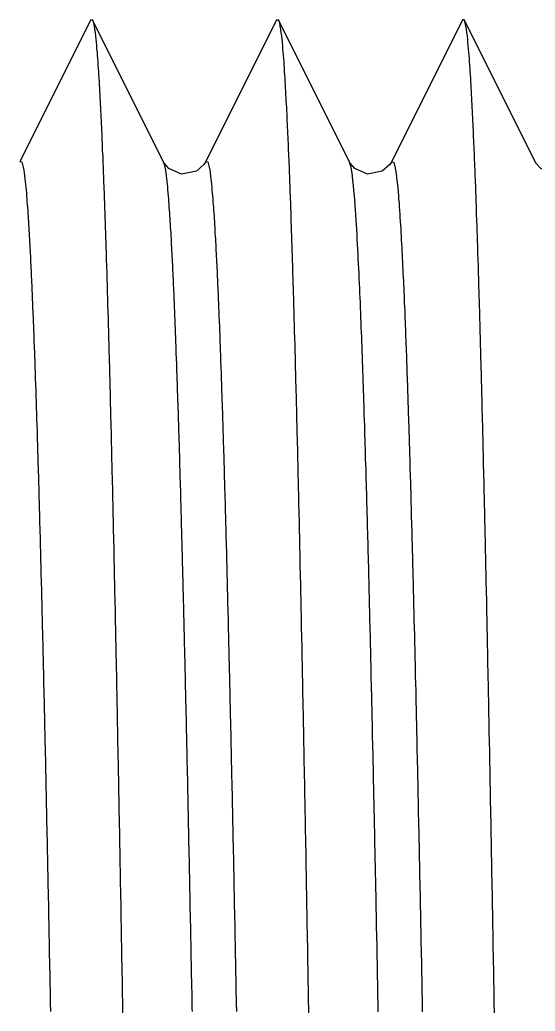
# Model space of a CAD drawing. Header units: millimetres. Extents: x 0 to 5600, y -67 to 2530.
# Drawn here: x 4043.17 to 4047.44, y 938.41 to 946.62 of the extents above; entities that cross this region are included whole.
import ezdxf

# ---------------------------------------------------------------- set-up
doc = ezdxf.new("R2010")
doc.units = ezdxf.units.MM
doc.layers.add('내부선 및 부속', color=4, linetype='Continuous')

msp = doc.modelspace()

# ---------------------------------------------------------------- linework, layer by layer
at = {"layer": '내부선 및 부속', "linetype": 'Continuous'}
for p, q in [((4043.7593, 946.6177), (4043.1724, 945.4446)), ((4043.7593, 946.6177), (4043.7739, 946.6177)), ((4044.3607, 945.4446), (4043.7739, 946.6177)), ((4045.2991, 946.6177), (4044.7123, 945.4446)), ((4045.2991, 946.6177), (4045.3137, 946.6177)), ((4045.9006, 945.4446), (4045.3137, 946.6177)), ((4046.8389, 946.6177), (4046.2521, 945.4446)), ((4046.8535, 946.6177), (4046.8389, 946.6177)), ((4047.4404, 945.4446), (4046.8535, 946.6177))]:
    msp.add_line(p, q, dxfattribs=at)
at = {"layer": '내부선 및 부속', "linetype": 'Continuous', "flags": 128}
for points in [[(4043.7738, 946.6175), (4043.7828, 946.5925), (4043.7878, 946.5655), (4043.7918, 946.5385), (4043.7958, 946.5115), (4043.7988, 946.4845), (4043.8018, 946.4585), (4043.8048, 946.4315), (4043.8068, 946.4045), (4043.8088, 946.3775), (4043.8118, 946.3505), (4043.8138, 946.3235), (4043.8158, 946.2965), (4043.8178, 946.2695), (4043.8198, 946.2425), (4043.8218, 946.2155), (4043.8228, 946.1885), (4043.8248, 946.1615), (4043.8268, 946.1345), (4043.8288, 946.1075), (4043.8298, 946.0805), (4043.8318, 946.0535), (4043.8328, 946.0265), (4043.8348, 945.9995), (4043.8358, 945.9725), (4043.8378, 945.9455), (4043.8388, 945.9185), (4043.8398, 945.8915), (4043.8418, 945.8645), (4043.8428, 945.8375), (4043.8438, 945.8105), (4043.8458, 945.7825), (4043.8468, 945.7555), (4043.8478, 945.7285), (4043.8488, 945.7015), (4043.8508, 945.6745), (4043.8518, 945.6475), (4043.8528, 945.6205), (4043.8538, 945.5935), (4043.8548, 945.5665), (4043.8558, 945.5395), (4043.8578, 945.5125), (4043.8588, 945.4855), (4043.8598, 945.4585), (4043.8608, 945.4315), (4043.8618, 945.4045), (4043.8628, 945.3775), (4043.8638, 945.3505), (4043.8648, 945.3235), (4043.8658, 945.2965), (4043.8668, 945.2695), (4043.8678, 945.2425), (4043.8688, 945.2155), (4043.8698, 945.1885), (4043.8708, 945.1615), (4043.8718, 945.1345), (4043.8728, 945.1075), (4043.8738, 945.0805), (4043.8748, 945.0525), (4043.8758, 945.0255), (4043.8768, 944.9985), (4043.8778, 944.9715), (4043.8788, 944.9445), (4043.8798, 944.9175), (4043.8798, 944.8905), (4043.8808, 944.8635), (4043.8818, 944.8365), (4043.8828, 944.8095), (4043.8838, 944.7825), (4043.8848, 944.7555), (4043.8858, 944.7285), (4043.8868, 944.7015), (4043.8868, 944.6745), (4043.8878, 944.6475), (4043.8888, 944.6205), (4043.8898, 944.5935), (4043.8908, 944.5665), (4043.8918, 944.5395), (4043.8918, 944.5125), (4043.8928, 944.4855), (4043.8938, 944.4575), (4043.8948, 944.4305), (4043.8958, 944.4035), (4043.8968, 944.3765), (4043.8968, 944.3495), (4043.8978, 944.3225), (4043.8988, 944.2955), (4043.8998, 944.2685), (4043.8998, 944.2415), (4043.9008, 944.2145), (4043.9018, 944.1875), (4043.9028, 944.1605), (4043.9038, 944.1335), (4043.9038, 944.1065), (4043.9048, 944.0795), (4043.9058, 944.0525), (4043.9068, 944.0255), (4043.9068, 943.9985), (4043.9078, 943.9715), (4043.9088, 943.9445), (4043.9098, 943.9175), (4043.9098, 943.9175), (4043.9098, 943.8895), (4043.9108, 943.8625), (4043.9118, 943.8355), (4043.9118, 943.8085), (4043.9128, 943.7815), (4043.9138, 943.7545), (4043.9148, 943.7275), (4043.9148, 943.7005), (4043.9158, 943.6735), (4043.9168, 943.6465), (4043.9168, 943.6195), (4043.9178, 943.5925), (4043.9188, 943.5655), (4043.9198, 943.5385), (4043.9198, 943.5115), (4043.9208, 943.4845), (4043.9218, 943.4575), (4043.9218, 943.4305), (4043.9228, 943.4035), (4043.9238, 943.3765), (4043.9238, 943.3485), (4043.9248, 943.3215), (4043.9258, 943.2945), (4043.9258, 943.2675), (4043.9268, 943.2405), (4043.9278, 943.2135), (4043.9278, 943.1865), (4043.9288, 943.1595), (4043.9298, 943.1325), (4043.9298, 943.1055), (4043.9308, 943.0785), (4043.9318, 943.0515), (4043.9318, 943.0245), (4043.9328, 942.9975), (4043.9328, 942.9705), (4043.9338, 942.9435), (4043.9348, 942.9165), (4043.9348, 942.8895), (4043.9358, 942.8625), (4043.9368, 942.8345), (4043.9368, 942.8075), (4043.9378, 942.7805), (4043.9388, 942.7535), (4043.9388, 942.7265), (4043.9398, 942.6995), (4043.9398, 942.6725), (4043.9408, 942.6455), (4043.9418, 942.6185), (4043.9418, 942.5915), (4043.9428, 942.5645), (4043.9438, 942.5375), (4043.9438, 942.5105), (4043.9448, 942.4835), (4043.9448, 942.4565), (4043.9458, 942.4295), (4043.9468, 942.4025), (4043.9468, 942.3755), (4043.9478, 942.3485), (4043.9478, 942.3215), (4043.9488, 942.2935), (4043.9498, 942.2665), (4043.9498, 942.2395), (4043.9508, 942.2125), (4043.9508, 942.1855), (4043.9518, 942.1585), (4043.9518, 942.1315), (4043.9528, 942.1045), (4043.9538, 942.0775), (4043.9538, 942.0505), (4043.9548, 942.0235), (4043.9548, 941.9965), (4043.9558, 941.9695), (4043.9568, 941.9425), (4043.9568, 941.9155), (4043.9578, 941.8885), (4043.9578, 941.8615), (4043.9588, 941.8345), (4043.9588, 941.8075), (4043.9598, 941.7795), (4043.9608, 941.7525), (4043.9608, 941.7255), (4043.9618, 941.6985), (4043.9618, 941.6715), (4043.9628, 941.6445), (4043.9628, 941.6175), (4043.9638, 941.5905), (4043.9648, 941.5635), (4043.9648, 941.5365), (4043.9658, 941.5095), (4043.9658, 941.4825), (4043.9668, 941.4555), (4043.9668, 941.4285), (4043.9678, 941.4015), (4043.9678, 941.3745), (4043.9688, 941.3475), (4043.9698, 941.3205), (4043.9698, 941.2925), (4043.9708, 941.2655), (4043.9708, 941.2385), (4043.9718, 941.2115), (4043.9718, 941.2115), (4043.9718, 941.1845), (4043.9728, 941.1575), (4043.9728, 941.1305), (4043.9738, 941.1035), (4043.9738, 941.0765), (4043.9748, 941.0495), (4043.9748, 941.0225), (4043.9758, 940.9955), (4043.9768, 940.9685), (4043.9768, 940.9415), (4043.9778, 940.9145), (4043.9778, 940.8875), (4043.9788, 940.8605), (4043.9788, 940.8335), (4043.9798, 940.8065), (4043.9798, 940.7785), (4043.9808, 940.7515), (4043.9808, 940.7245), (4043.9818, 940.6975), (4043.9818, 940.6705), (4043.9828, 940.6435), (4043.9828, 940.6165), (4043.9838, 940.5895), (4043.9838, 940.5625), (4043.9848, 940.5355), (4043.9848, 940.5085), (4043.9858, 940.4815), (4043.9868, 940.4545), (4043.9868, 940.4275), (4043.9878, 940.4005), (4043.9878, 940.3735), (4043.9888, 940.3465), (4043.9888, 940.3195), (4043.9898, 940.2915), (4043.9898, 940.2645), (4043.9908, 940.2375), (4043.9908, 940.2105), (4043.9918, 940.1835), (4043.9918, 940.1565), (4043.9928, 940.1295), (4043.9928, 940.1025), (4043.9938, 940.0755), (4043.9938, 940.0485), (4043.9948, 940.0215), (4043.9948, 939.9945), (4043.9958, 939.9675), (4043.9958, 939.9405), (4043.9968, 939.9135), (4043.9968, 939.8865), (4043.9978, 939.8595), (4043.9978, 939.8325), (4043.9988, 939.8055), (4043.9988, 939.7775), (4043.9998, 939.7505), (4043.9998, 939.7235), (4044.0008, 939.6965), (4044.0008, 939.6695), (4044.0018, 939.6425), (4044.0018, 939.6155), (4044.0028, 939.5885), (4044.0028, 939.5615), (4044.0038, 939.5345), (4044.0038, 939.5075), (4044.0048, 939.4805), (4044.0048, 939.4535), (4044.0058, 939.4265), (4044.0058, 939.3995), (4044.0068, 939.3725), (4044.0068, 939.3455), (4044.0078, 939.3185), (4044.0078, 939.2905), (4044.0088, 939.2635), (4044.0088, 939.2365), (4044.0088, 939.2095), (4044.0098, 939.1825), (4044.0098, 939.1555), (4044.0108, 939.1285), (4044.0108, 939.1015), (4044.0118, 939.0745), (4044.0118, 939.0475), (4044.0128, 939.0205), (4044.0128, 938.9935), (4044.0138, 938.9665), (4044.0138, 938.9395), (4044.0148, 938.9125), (4044.0148, 938.8855), (4044.0158, 938.8585), (4044.0158, 938.8315), (4044.0168, 938.8035), (4044.0168, 938.7765), (4044.0178, 938.7495), (4044.0178, 938.7225), (4044.0188, 938.6955), (4044.0188, 938.6685), (4044.0188, 938.6415), (4044.0198, 938.6145), (4044.0198, 938.5875), (4044.0208, 938.5605), (4044.0208, 938.5335), (4044.0218, 938.5065), (4044.0218, 938.5065), (4044.0218, 938.4795), (4044.0228, 938.4525), (4044.0228, 938.4255), (4044.0238, 938.3985)], [(4045.3138, 946.6175), (4045.3228, 946.5925), (4045.3268, 946.5655), (4045.3318, 946.5385), (4045.3348, 946.5115), (4045.3388, 946.4845), (4045.3418, 946.4585), (4045.3438, 946.4315), (4045.3468, 946.4045), (4045.3488, 946.3775), (4045.3508, 946.3505), (4045.3538, 946.3235), (4045.3558, 946.2965), (4045.3578, 946.2695), (4045.3598, 946.2425), (4045.3608, 946.2155), (4045.3628, 946.1885), (4045.3648, 946.1615), (4045.3668, 946.1345), (4045.3678, 946.1075), (4045.3698, 946.0805), (4045.3708, 946.0535), (4045.3728, 946.0265), (4045.3738, 945.9995), (4045.3758, 945.9725), (4045.3768, 945.9455), (4045.3788, 945.9185), (4045.3798, 945.8915), (4045.3818, 945.8645), (4045.3828, 945.8375), (4045.3838, 945.8105), (4045.3848, 945.7825), (4045.3868, 945.7555), (4045.3878, 945.7285), (4045.3888, 945.7015), (4045.3898, 945.6745), (4045.3918, 945.6475), (4045.3928, 945.6205), (4045.3938, 945.5935), (4045.3948, 945.5665), (4045.3958, 945.5395), (4045.3968, 945.5125), (4045.3978, 945.4855), (4045.3998, 945.4585), (4045.4008, 945.4315), (4045.4018, 945.4045), (4045.4028, 945.3775), (4045.4038, 945.3505), (4045.4048, 945.3235), (4045.4058, 945.2965), (4045.4068, 945.2695), (4045.4078, 945.2425), (4045.4088, 945.2155), (4045.4098, 945.1885), (4045.4108, 945.1615), (4045.4118, 945.1345), (4045.4128, 945.1075), (4045.4138, 945.0805), (4045.4148, 945.0525), (4045.4158, 945.0255), (4045.4168, 944.9985), (4045.4178, 944.9715), (4045.4178, 944.9445), (4045.4188, 944.9175), (4045.4198, 944.8905), (4045.4208, 944.8635), (4045.4218, 944.8365), (4045.4228, 944.8095), (4045.4238, 944.7825), (4045.4248, 944.7555), (4045.4258, 944.7285), (4045.4258, 944.7015), (4045.4268, 944.6745), (4045.4278, 944.6475), (4045.4288, 944.6205), (4045.4298, 944.5935), (4045.4308, 944.5665), (4045.4308, 944.5395), (4045.4318, 944.5125), (4045.4328, 944.4855), (4045.4338, 944.4575), (4045.4348, 944.4305), (4045.4358, 944.4035), (4045.4358, 944.3765), (4045.4368, 944.3495), (4045.4378, 944.3225), (4045.4388, 944.2955), (4045.4398, 944.2685), (4045.4398, 944.2415), (4045.4408, 944.2145), (4045.4418, 944.1875), (4045.4428, 944.1605), (4045.4428, 944.1335), (4045.4438, 944.1065), (4045.4448, 944.0795), (4045.4458, 944.0525), (4045.4458, 944.0255), (4045.4468, 943.9985), (4045.4478, 943.9715), (4045.4488, 943.9445), (4045.4488, 943.9175), (4045.4488, 943.9175), (4045.4498, 943.8895), (4045.4508, 943.8625), (4045.4518, 943.8355), (4045.4518, 943.8085), (4045.4528, 943.7815), (4045.4538, 943.7545), (4045.4538, 943.7275), (4045.4548, 943.7005), (4045.4558, 943.6735), (4045.4568, 943.6465), (4045.4568, 943.6195), (4045.4578, 943.5925), (4045.4588, 943.5655), (4045.4588, 943.5385), (4045.4598, 943.5115), (4045.4608, 943.4845), (4045.4608, 943.4575), (4045.4618, 943.4305), (4045.4628, 943.4035), (4045.4628, 943.3765), (4045.4638, 943.3485), (4045.4648, 943.3215), (4045.4648, 943.2945), (4045.4658, 943.2675), (4045.4668, 943.2405), (4045.4668, 943.2135), (4045.4678, 943.1865), (4045.4688, 943.1595), (4045.4688, 943.1325), (4045.4698, 943.1055), (4045.4708, 943.0785), (4045.4708, 943.0515), (4045.4718, 943.0245), (4045.4728, 942.9975), (4045.4728, 942.9705), (4045.4738, 942.9435), (4045.4748, 942.9165), (4045.4748, 942.8895), (4045.4758, 942.8625), (4045.4758, 942.8355), (4045.4768, 942.8075), (4045.4778, 942.7805), (4045.4778, 942.7535), (4045.4788, 942.7265), (4045.4798, 942.6995), (4045.4798, 942.6725), (4045.4808, 942.6455), (4045.4808, 942.6185), (4045.4818, 942.5915), (4045.4828, 942.5645), (4045.4828, 942.5375), (4045.4838, 942.5105), (4045.4848, 942.4835), (4045.4848, 942.4565), (4045.4858, 942.4295), (4045.4858, 942.4025), (4045.4868, 942.3755), (4045.4878, 942.3485), (4045.4878, 942.3215), (4045.4888, 942.2935), (4045.4888, 942.2665), (4045.4898, 942.2395), (4045.4908, 942.2125), (4045.4908, 942.1855), (4045.4918, 942.1585), (4045.4918, 942.1315), (4045.4928, 942.1045), (4045.4928, 942.0775), (4045.4938, 942.0505), (4045.4948, 942.0235), (4045.4948, 941.9965), (4045.4958, 941.9695), (4045.4958, 941.9425), (4045.4968, 941.9155), (4045.4978, 941.8885), (4045.4978, 941.8615), (4045.4988, 941.8345), (4045.4988, 941.8075), (4045.4998, 941.7795), (4045.4998, 941.7525), (4045.5008, 941.7255), (4045.5018, 941.6985), (4045.5018, 941.6715), (4045.5028, 941.6445), (4045.5028, 941.6175), (4045.5038, 941.5905), (4045.5038, 941.5635), (4045.5048, 941.5365), (4045.5048, 941.5095), (4045.5058, 941.4825), (4045.5068, 941.4555), (4045.5068, 941.4285), (4045.5078, 941.4015), (4045.5078, 941.3745), (4045.5088, 941.3475), (4045.5088, 941.3205), (4045.5098, 941.2925), (4045.5098, 941.2655), (4045.5108, 941.2385), (4045.5118, 941.2115), (4045.5118, 941.2115), (4045.5118, 941.1845), (4045.5128, 941.1575), (4045.5128, 941.1305), (4045.5138, 941.1035), (4045.5138, 941.0765), (4045.5148, 941.0495), (4045.5148, 941.0225), (4045.5158, 940.9955), (4045.5158, 940.9685), (4045.5168, 940.9415), (4045.5168, 940.9145), (4045.5178, 940.8875), (4045.5178, 940.8605), (4045.5188, 940.8335), (4045.5198, 940.8065), (4045.5198, 940.7785), (4045.5208, 940.7515), (4045.5208, 940.7245), (4045.5218, 940.6975), (4045.5218, 940.6705), (4045.5228, 940.6435), (4045.5228, 940.6165), (4045.5238, 940.5895), (4045.5238, 940.5625), (4045.5248, 940.5355), (4045.5248, 940.5085), (4045.5258, 940.4815), (4045.5258, 940.4545), (4045.5268, 940.4275), (4045.5268, 940.4005), (4045.5278, 940.3735), (4045.5278, 940.3465), (4045.5288, 940.3195), (4045.5288, 940.2915), (4045.5298, 940.2645), (4045.5298, 940.2375), (4045.5308, 940.2105), (4045.5308, 940.1835), (4045.5318, 940.1565), (4045.5318, 940.1295), (4045.5328, 940.1025), (4045.5338, 940.0755), (4045.5338, 940.0485), (4045.5348, 940.0215), (4045.5348, 939.9945), (4045.5358, 939.9675), (4045.5358, 939.9405), (4045.5368, 939.9135), (4045.5368, 939.8865), (4045.5378, 939.8595), (4045.5378, 939.8325), (4045.5388, 939.8055), (4045.5388, 939.7775), (4045.5398, 939.7505), (4045.5398, 939.7235), (4045.5408, 939.6965), (4045.5408, 939.6695), (4045.5408, 939.6425), (4045.5418, 939.6155), (4045.5418, 939.5885), (4045.5428, 939.5615), (4045.5428, 939.5345), (4045.5438, 939.5075), (4045.5438, 939.4805), (4045.5448, 939.4535), (4045.5448, 939.4265), (4045.5458, 939.3995), (4045.5458, 939.3725), (4045.5468, 939.3455), (4045.5468, 939.3185), (4045.5478, 939.2905), (4045.5478, 939.2635), (4045.5488, 939.2365), (4045.5488, 939.2095), (4045.5498, 939.1825), (4045.5498, 939.1555), (4045.5508, 939.1285), (4045.5508, 939.1015), (4045.5518, 939.0745), (4045.5518, 939.0475), (4045.5528, 939.0205), (4045.5528, 938.9935), (4045.5538, 938.9665), (4045.5538, 938.9395), (4045.5548, 938.9125), (4045.5548, 938.8855), (4045.5558, 938.8585), (4045.5558, 938.8315), (4045.5558, 938.8035), (4045.5568, 938.7765), (4045.5568, 938.7495), (4045.5578, 938.7225), (4045.5578, 938.6955), (4045.5588, 938.6685), (4045.5588, 938.6415), (4045.5598, 938.6145), (4045.5598, 938.5875), (4045.5608, 938.5605), (4045.5608, 938.5335), (4045.5618, 938.5065), (4045.5618, 938.5065), (4045.5618, 938.4795), (4045.5628, 938.4525), (4045.5628, 938.4255), (4045.5638, 938.3985)], [(4047.1028, 938.3985), (4047.1028, 938.4255), (4047.1018, 938.4525), (4047.1018, 938.4795), (4047.1008, 938.5065), (4047.1008, 938.5335), (4047.1008, 938.5605), (4047.0998, 938.5875), (4047.0998, 938.6145), (4047.0988, 938.6415), (4047.0988, 938.6685), (4047.0978, 938.6955), (4047.0978, 938.7225), (4047.0968, 938.7495), (4047.0968, 938.7765), (4047.0958, 938.8035), (4047.0958, 938.8315), (4047.0948, 938.8585), (4047.0948, 938.8855), (4047.0938, 938.9125), (4047.0938, 938.9395), (4047.0928, 938.9665), (4047.0928, 938.9935), (4047.0918, 939.0205), (4047.0918, 939.0475), (4047.0918, 939.0745), (4047.0908, 939.1015), (4047.0908, 939.1285), (4047.0898, 939.1555), (4047.0898, 939.1825), (4047.0888, 939.2095), (4047.0888, 939.2365), (4047.0878, 939.2635), (4047.0878, 939.2905), (4047.0868, 939.3185), (4047.0868, 939.3455), (4047.0858, 939.3725), (4047.0858, 939.3995), (4047.0848, 939.4265), (4047.0848, 939.4535), (4047.0838, 939.4805), (4047.0838, 939.5075), (4047.0828, 939.5345), (4047.0828, 939.5615), (4047.0818, 939.5885), (4047.0818, 939.6155), (4047.0808, 939.6425), (4047.0808, 939.6695), (4047.0798, 939.6965), (4047.0798, 939.7235), (4047.0788, 939.7505), (4047.0788, 939.7775), (4047.0778, 939.8055), (4047.0778, 939.8325), (4047.0768, 939.8595), (4047.0768, 939.8865), (4047.0758, 939.9135), (4047.0758, 939.9405), (4047.0748, 939.9675), (4047.0748, 939.9945), (4047.0738, 940.0215), (4047.0738, 940.0485), (4047.0728, 940.0755), (4047.0728, 940.1025), (4047.0718, 940.1295), (4047.0718, 940.1565), (4047.0708, 940.1835), (4047.0708, 940.2105), (4047.0698, 940.2375), (4047.0698, 940.2645), (4047.0688, 940.2915), (4047.0688, 940.3195), (4047.0678, 940.3465), (4047.0678, 940.3735), (4047.0668, 940.4005), (4047.0668, 940.4275), (4047.0658, 940.4545), (4047.0658, 940.4815), (4047.0648, 940.5085), (4047.0648, 940.5355), (4047.0638, 940.5625), (4047.0638, 940.5895), (4047.0628, 940.6165), (4047.0628, 940.6435), (4047.0618, 940.6705), (4047.0608, 940.6975), (4047.0608, 940.7245), (4047.0598, 940.7515), (4047.0598, 940.7785), (4047.0588, 940.8065), (4047.0588, 940.8335), (4047.0578, 940.8605), (4047.0578, 940.8875), (4047.0568, 940.9145), (4047.0568, 940.9415), (4047.0558, 940.9685), (4047.0558, 940.9955), (4047.0548, 941.0225), (4047.0548, 941.0225), (4047.0548, 941.0495), (4047.0538, 941.0765), (4047.0538, 941.1035), (4047.0528, 941.1305), (4047.0518, 941.1575), (4047.0518, 941.1845), (4047.0508, 941.2115), (4047.0508, 941.2385), (4047.0498, 941.2655), (4047.0498, 941.2925), (4047.0488, 941.3205), (4047.0488, 941.3475), (4047.0478, 941.3745), (4047.0478, 941.4015), (4047.0468, 941.4285), (4047.0458, 941.4555), (4047.0458, 941.4825), (4047.0448, 941.5095), (4047.0448, 941.5365), (4047.0438, 941.5635), (4047.0438, 941.5905), (4047.0428, 941.6175), (4047.0418, 941.6445), (4047.0418, 941.6715), (4047.0408, 941.6985), (4047.0408, 941.7255), (4047.0398, 941.7525), (4047.0398, 941.7795), (4047.0388, 941.8075), (4047.0388, 941.8345), (4047.0378, 941.8615), (4047.0368, 941.8885), (4047.0368, 941.9155), (4047.0358, 941.9425), (4047.0358, 941.9695), (4047.0348, 941.9965), (4047.0338, 942.0235), (4047.0338, 942.0505), (4047.0328, 942.0775), (4047.0328, 942.1045), (4047.0318, 942.1315), (4047.0318, 942.1585), (4047.0308, 942.1855), (4047.0298, 942.2125), (4047.0298, 942.2395), (4047.0288, 942.2665), (4047.0288, 942.2935), (4047.0278, 942.3215), (4047.0268, 942.3485), (4047.0268, 942.3755), (4047.0258, 942.4025), (4047.0258, 942.4295), (4047.0248, 942.4565), (4047.0238, 942.4835), (4047.0238, 942.5105), (4047.0228, 942.5375), (4047.0228, 942.5645), (4047.0218, 942.5915), (4047.0208, 942.6185), (4047.0208, 942.6455), (4047.0198, 942.6725), (4047.0188, 942.6995), (4047.0188, 942.7265), (4047.0178, 942.7535), (4047.0178, 942.7805), (4047.0168, 942.8075), (4047.0158, 942.8355), (4047.0158, 942.8625), (4047.0148, 942.8895), (4047.0138, 942.9165), (4047.0138, 942.9435), (4047.0128, 942.9705), (4047.0118, 942.9975), (4047.0118, 943.0245), (4047.0108, 943.0515), (4047.0108, 943.0785), (4047.0098, 943.1055), (4047.0088, 943.1325), (4047.0088, 943.1595), (4047.0078, 943.1865), (4047.0068, 943.2135), (4047.0068, 943.2405), (4047.0058, 943.2675), (4047.0048, 943.2945), (4047.0048, 943.3215), (4047.0038, 943.3485), (4047.0028, 943.3765), (4047.0028, 943.4035), (4047.0018, 943.4305), (4047.0008, 943.4575), (4047.0008, 943.4845), (4046.9998, 943.5115), (4046.9988, 943.5385), (4046.9978, 943.5655), (4046.9978, 943.5925), (4046.9968, 943.6195), (4046.9958, 943.6465), (4046.9958, 943.6735), (4046.9948, 943.7005), (4046.9938, 943.7275), (4046.9938, 943.7275), (4046.9938, 943.7545), (4046.9928, 943.7815), (4046.9918, 943.8085), (4046.9908, 943.8355), (4046.9908, 943.8625), (4046.9898, 943.8895), (4046.9888, 943.9175), (4046.9878, 943.9445), (4046.9878, 943.9715), (4046.9868, 943.9985), (4046.9858, 944.0255), (4046.9848, 944.0525), (4046.9848, 944.0795), (4046.9838, 944.1065), (4046.9828, 944.1335), (4046.9818, 944.1605), (4046.9818, 944.1875), (4046.9808, 944.2145), (4046.9798, 944.2415), (4046.9788, 944.2685), (4046.9788, 944.2955), (4046.9778, 944.3225), (4046.9768, 944.3495), (4046.9758, 944.3765), (4046.9748, 944.4035), (4046.9748, 944.4305), (4046.9738, 944.4575), (4046.9728, 944.4855), (4046.9718, 944.5125), (4046.9708, 944.5395), (4046.9698, 944.5665), (4046.9698, 944.5935), (4046.9688, 944.6205), (4046.9678, 944.6475), (4046.9668, 944.6745), (4046.9658, 944.7015), (4046.9648, 944.7285), (4046.9648, 944.7555), (4046.9638, 944.7825), (4046.9628, 944.8095), (4046.9618, 944.8365), (4046.9608, 944.8635), (4046.9598, 944.8905), (4046.9588, 944.9175), (4046.9578, 944.9445), (4046.9568, 944.9715), (4046.9558, 944.9985), (4046.9548, 945.0255), (4046.9548, 945.0525), (4046.9538, 945.0805), (4046.9528, 945.1075), (4046.9518, 945.1345), (4046.9508, 945.1615), (4046.9498, 945.1885), (4046.9488, 945.2155), (4046.9478, 945.2425), (4046.9468, 945.2695), (4046.9458, 945.2965), (4046.9448, 945.3235), (4046.9438, 945.3505), (4046.9428, 945.3775), (4046.9418, 945.4045), (4046.9398, 945.4315), (4046.9388, 945.4585), (4046.9378, 945.4855), (4046.9368, 945.5125), (4046.9358, 945.5395), (4046.9348, 945.5665), (4046.9338, 945.5935), (4046.9328, 945.6205), (4046.9308, 945.6475), (4046.9298, 945.6745), (4046.9288, 945.7015), (4046.9278, 945.7285), (4046.9268, 945.7555), (4046.9248, 945.7825), (4046.9238, 945.8105), (4046.9228, 945.8375), (4046.9208, 945.8645), (4046.9198, 945.8915), (4046.9188, 945.9185), (4046.9168, 945.9455), (4046.9158, 945.9725), (4046.9138, 945.9995), (4046.9128, 946.0265), (4046.9108, 946.0535), (4046.9098, 946.0805), (4046.9078, 946.1075), (4046.9068, 946.1345), (4046.9048, 946.1615), (4046.9028, 946.1885), (4046.9008, 946.2155), (4046.8988, 946.2425), (4046.8978, 946.2695), (4046.8958, 946.2965), (4046.8928, 946.3235), (4046.8908, 946.3505), (4046.8888, 946.3775), (4046.8868, 946.4045), (4046.8838, 946.4315), (4046.8838, 946.4315), (4046.8818, 946.4585), (4046.8788, 946.4845), (4046.8748, 946.5115), (4046.8708, 946.5385), (4046.8668, 946.5655), (4046.8618, 946.5925), (4046.8538, 946.6175), (4046.8538, 946.6175)], [(4043.1728, 945.4445), (4043.1888, 945.4435), (4043.1958, 945.4205), (4043.2008, 945.3975), (4043.2048, 945.3735), (4043.2088, 945.3505), (4043.2118, 945.3265), (4043.2148, 945.3025), (4043.2178, 945.2795), (4043.2198, 945.2555), (4043.2218, 945.2315), (4043.2238, 945.2075), (4043.2268, 945.1845), (4043.2288, 945.1605), (4043.2308, 945.1365), (4043.2318, 945.1125), (4043.2338, 945.0885), (4043.2358, 945.0655), (4043.2378, 945.0415), (4043.2388, 945.0175), (4043.2408, 944.9935), (4043.2418, 944.9695), (4043.2438, 944.9465), (4043.2448, 944.9225), (4043.2468, 944.8985), (4043.2478, 944.8745), (4043.2498, 944.8505), (4043.2508, 944.8265), (4043.2518, 944.8035), (4043.2538, 944.7795), (4043.2548, 944.7555), (4043.2558, 944.7315), (4043.2568, 944.7075), (4043.2588, 944.6835), (4043.2598, 944.6605), (4043.2608, 944.6365), (4043.2618, 944.6125), (4043.2628, 944.5885), (4043.2648, 944.5645), (4043.2658, 944.5405), (4043.2668, 944.5175), (4043.2678, 944.4935), (4043.2688, 944.4695), (4043.2698, 944.4455), (4043.2708, 944.4215), (4043.2718, 944.3975), (4043.2728, 944.3735), (4043.2738, 944.3505), (4043.2748, 944.3265), (4043.2758, 944.3025), (4043.2768, 944.2785), (4043.2778, 944.2545), (4043.2788, 944.2305), (4043.2798, 944.2075), (4043.2808, 944.1835), (4043.2818, 944.1595), (4043.2828, 944.1355), (4043.2838, 944.1115), (4043.2848, 944.0875), (4043.2858, 944.0635), (4043.2868, 944.0405), (4043.2878, 944.0165), (4043.2888, 943.9925), (4043.2898, 943.9685), (4043.2898, 943.9445), (4043.2908, 943.9205), (4043.2918, 943.8975), (4043.2928, 943.8735), (4043.2938, 943.8495), (4043.2948, 943.8255), (4043.2958, 943.8015), (4043.2958, 943.7775), (4043.2968, 943.7535), (4043.2978, 943.7305), (4043.2988, 943.7065), (4043.2998, 943.6825), (4043.3008, 943.6585), (4043.3008, 943.6345), (4043.3018, 943.6105), (4043.3028, 943.5865), (4043.3038, 943.5635), (4043.3048, 943.5395), (4043.3048, 943.5155), (4043.3058, 943.4915), (4043.3068, 943.4675), (4043.3078, 943.4435), (4043.3088, 943.4195), (4043.3088, 943.3965), (4043.3098, 943.3725), (4043.3108, 943.3485), (4043.3118, 943.3245), (4043.3118, 943.3005), (4043.3128, 943.2765), (4043.3138, 943.2525), (4043.3148, 943.2295), (4043.3148, 943.2055), (4043.3158, 943.1815), (4043.3168, 943.1575), (4043.3168, 943.1335), (4043.3178, 943.1095), (4043.3188, 943.0855), (4043.3188, 943.0855), (4043.3198, 943.0625), (4043.3198, 943.0385), (4043.3208, 943.0145), (4043.3218, 942.9905), (4043.3218, 942.9665), (4043.3228, 942.9425), (4043.3238, 942.9185), (4043.3248, 942.8955), (4043.3248, 942.8715), (4043.3258, 942.8475), (4043.3268, 942.8235), (4043.3268, 942.7995), (4043.3278, 942.7755), (4043.3288, 942.7515), (4043.3288, 942.7285), (4043.3298, 942.7045), (4043.3308, 942.6805), (4043.3308, 942.6565), (4043.3318, 942.6325), (4043.3328, 942.6085), (4043.3328, 942.5845), (4043.3338, 942.5615), (4043.3348, 942.5375), (4043.3348, 942.5135), (4043.3358, 942.4895), (4043.3368, 942.4655), (4043.3368, 942.4415), (4043.3378, 942.4175), (4043.3378, 942.3945), (4043.3388, 942.3705), (4043.3398, 942.3465), (4043.3398, 942.3225), (4043.3408, 942.2985), (4043.3418, 942.2745), (4043.3418, 942.2505), (4043.3428, 942.2275), (4043.3428, 942.2035), (4043.3438, 942.1795), (4043.3448, 942.1555), (4043.3448, 942.1315), (4043.3458, 942.1075), (4043.3468, 942.0835), (4043.3468, 942.0595), (4043.3478, 942.0365), (4043.3478, 942.0125), (4043.3488, 941.9885), (4043.3498, 941.9645), (4043.3498, 941.9405), (4043.3508, 941.9165), (4043.3508, 941.8925), (4043.3518, 941.8695), (4043.3528, 941.8455), (4043.3528, 941.8215), (4043.3538, 941.7975), (4043.3538, 941.7735), (4043.3548, 941.7495), (4043.3558, 941.7255), (4043.3558, 941.7025), (4043.3568, 941.6785), (4043.3568, 941.6545), (4043.3578, 941.6305), (4043.3578, 941.6065), (4043.3588, 941.5825), (4043.3598, 941.5585), (4043.3598, 941.5355), (4043.3608, 941.5115), (4043.3608, 941.4875), (4043.3618, 941.4635), (4043.3618, 941.4395), (4043.3628, 941.4155), (4043.3638, 941.3915), (4043.3638, 941.3685), (4043.3648, 941.3445), (4043.3648, 941.3205), (4043.3658, 941.2965), (4043.3658, 941.2725), (4043.3668, 941.2485), (4043.3678, 941.2245), (4043.3678, 941.2015), (4043.3688, 941.1775), (4043.3688, 941.1535), (4043.3698, 941.1295), (4043.3698, 941.1055), (4043.3708, 941.0815), (4043.3708, 941.0575), (4043.3718, 941.0335), (4043.3718, 941.0105), (4043.3728, 940.9865), (4043.3738, 940.9625), (4043.3738, 940.9385), (4043.3748, 940.9145), (4043.3748, 940.8905), (4043.3758, 940.8665), (4043.3758, 940.8435), (4043.3768, 940.8195), (4043.3768, 940.7955), (4043.3778, 940.7715), (4043.3778, 940.7475), (4043.3788, 940.7235), (4043.3788, 940.6995), (4043.3788, 940.6995), (4043.3798, 940.6765), (4043.3798, 940.6525), (4043.3808, 940.6285), (4043.3818, 940.6045), (4043.3818, 940.5805), (4043.3828, 940.5565), (4043.3828, 940.5325), (4043.3838, 940.5095), (4043.3838, 940.4855), (4043.3848, 940.4615), (4043.3848, 940.4375), (4043.3858, 940.4135), (4043.3858, 940.3895), (4043.3868, 940.3655), (4043.3868, 940.3415), (4043.3878, 940.3185), (4043.3878, 940.2945), (4043.3888, 940.2705), (4043.3888, 940.2465), (4043.3898, 940.2225), (4043.3898, 940.1985), (4043.3908, 940.1745), (4043.3908, 940.1515), (4043.3918, 940.1275), (4043.3918, 940.1035), (4043.3928, 940.0795), (4043.3928, 940.0555), (4043.3938, 940.0315), (4043.3938, 940.0075), (4043.3948, 939.9845), (4043.3948, 939.9605), (4043.3958, 939.9365), (4043.3958, 939.9125), (4043.3968, 939.8885), (4043.3968, 939.8645), (4043.3978, 939.8405), (4043.3978, 939.8165), (4043.3988, 939.7935), (4043.3988, 939.7695), (4043.3998, 939.7455), (4043.3998, 939.7215), (4043.4008, 939.6975), (4043.4008, 939.6735), (4043.4018, 939.6495), (4043.4018, 939.6265), (4043.4028, 939.6025), (4043.4028, 939.5785), (4043.4038, 939.5545), (4043.4038, 939.5305), (4043.4048, 939.5065), (4043.4048, 939.4825), (4043.4058, 939.4595), (4043.4058, 939.4355), (4043.4068, 939.4115), (4043.4068, 939.3875), (4043.4078, 939.3635), (4043.4078, 939.3395), (4043.4088, 939.3155), (4043.4088, 939.2915), (4043.4088, 939.2685), (4043.4098, 939.2445), (4043.4098, 939.2205), (4043.4108, 939.1965), (4043.4108, 939.1725), (4043.4118, 939.1485), (4043.4118, 939.1245), (4043.4128, 939.1015), (4043.4128, 939.0775), (4043.4138, 939.0535), (4043.4138, 939.0295), (4043.4148, 939.0055), (4043.4148, 938.9815), (4043.4158, 938.9575), (4043.4158, 938.9345), (4043.4168, 938.9105), (4043.4168, 938.8865), (4043.4168, 938.8625), (4043.4178, 938.8385), (4043.4178, 938.8145), (4043.4188, 938.7905), (4043.4188, 938.7675), (4043.4198, 938.7435), (4043.4198, 938.7195), (4043.4208, 938.6955), (4043.4208, 938.6715), (4043.4218, 938.6475), (4043.4218, 938.6235), (4043.4228, 938.5995), (4043.4228, 938.5765), (4043.4228, 938.5525), (4043.4238, 938.5285), (4043.4238, 938.5045), (4043.4248, 938.4805), (4043.4248, 938.4565), (4043.4258, 938.4325), (4043.4258, 938.4095)], [(4044.7122, 945.4446), (4044.6977, 945.4211), (4044.6346, 945.3656), (4044.5122, 945.3406), (4044.4079, 945.3866), (4044.3675, 945.4325), (4044.3607, 945.4447)], [(4044.3608, 945.4445), (4044.3688, 945.4225), (4044.3738, 945.3985), (4044.3778, 945.3745), (4044.3808, 945.3515), (4044.3838, 945.3275), (4044.3868, 945.3045), (4044.3898, 945.2805), (4044.3918, 945.2565), (4044.3948, 945.2325), (4044.3968, 945.2095), (4044.3988, 945.1855), (4044.4008, 945.1615), (4044.4028, 945.1375), (4044.4048, 945.1135), (4044.4068, 945.0905), (4044.4078, 945.0665), (4044.4098, 945.0425), (4044.4118, 945.0185), (4044.4128, 944.9945), (4044.4148, 944.9715), (4044.4158, 944.9475), (4044.4178, 944.9235), (4044.4188, 944.8995), (4044.4208, 944.8755), (4044.4218, 944.8515), (4044.4228, 944.8285), (4044.4248, 944.8045), (4044.4258, 944.7805), (4044.4268, 944.7565), (4044.4288, 944.7325), (4044.4298, 944.7085), (4044.4308, 944.6855), (4044.4318, 944.6615), (4044.4338, 944.6375), (4044.4348, 944.6135), (4044.4358, 944.5895), (4044.4368, 944.5655), (4044.4378, 944.5425), (4044.4388, 944.5185), (4044.4398, 944.4945), (4044.4418, 944.4705), (4044.4428, 944.4465), (4044.4438, 944.4225), (4044.4448, 944.3995), (4044.4458, 944.3755), (4044.4468, 944.3515), (4044.4478, 944.3275), (4044.4488, 944.3035), (4044.4498, 944.2795), (4044.4508, 944.2555), (4044.4518, 944.2325), (4044.4528, 944.2085), (4044.4538, 944.1845), (4044.4548, 944.1605), (4044.4558, 944.1365), (4044.4568, 944.1125), (4044.4568, 944.0895), (4044.4578, 944.0655), (4044.4588, 944.0415), (4044.4598, 944.0175), (4044.4608, 943.9935), (4044.4618, 943.9695), (4044.4628, 943.9455), (4044.4638, 943.9225), (4044.4648, 943.8985), (4044.4658, 943.8745), (4044.4658, 943.8505), (4044.4668, 943.8265), (4044.4678, 943.8025), (4044.4688, 943.7785), (4044.4698, 943.7555), (4044.4708, 943.7315), (4044.4708, 943.7075), (4044.4718, 943.6835), (4044.4728, 943.6595), (4044.4738, 943.6355), (4044.4748, 943.6115), (4044.4758, 943.5885), (4044.4758, 943.5645), (4044.4768, 943.5405), (4044.4778, 943.5165), (4044.4788, 943.4925), (4044.4788, 943.4685), (4044.4798, 943.4445), (4044.4808, 943.4215), (4044.4818, 943.3975), (4044.4828, 943.3735), (4044.4828, 943.3495), (4044.4838, 943.3255), (4044.4848, 943.3015), (4044.4858, 943.2775), (4044.4858, 943.2545), (4044.4868, 943.2305), (4044.4878, 943.2065), (4044.4888, 943.1825), (4044.4888, 943.1585), (4044.4898, 943.1345), (4044.4908, 943.1105), (4044.4908, 943.0875), (4044.4918, 943.0635), (4044.4918, 943.0635), (4044.4928, 943.0395), (4044.4938, 943.0155), (4044.4938, 942.9915), (4044.4948, 942.9675), (4044.4958, 942.9435), (4044.4958, 942.9205), (4044.4968, 942.8965), (4044.4978, 942.8725), (4044.4978, 942.8485), (4044.4988, 942.8245), (4044.4998, 942.8005), (4044.4998, 942.7765), (4044.5008, 942.7535), (4044.5018, 942.7295), (4044.5018, 942.7055), (4044.5028, 942.6815), (4044.5038, 942.6575), (4044.5038, 942.6335), (4044.5048, 942.6095), (4044.5058, 942.5865), (4044.5058, 942.5625), (4044.5068, 942.5385), (4044.5078, 942.5145), (4044.5078, 942.4905), (4044.5088, 942.4665), (4044.5098, 942.4425), (4044.5098, 942.4195), (4044.5108, 942.3955), (4044.5118, 942.3715), (4044.5118, 942.3475), (4044.5128, 942.3235), (4044.5138, 942.2995), (4044.5138, 942.2755), (4044.5148, 942.2525), (4044.5148, 942.2285), (4044.5158, 942.2045), (4044.5168, 942.1805), (4044.5168, 942.1565), (4044.5178, 942.1325), (4044.5178, 942.1085), (4044.5188, 942.0855), (4044.5198, 942.0615), (4044.5198, 942.0375), (4044.5208, 942.0135), (4044.5218, 941.9895), (4044.5218, 941.9655), (4044.5228, 941.9415), (4044.5228, 941.9185), (4044.5238, 941.8945), (4044.5248, 941.8705), (4044.5248, 941.8465), (4044.5258, 941.8225), (4044.5258, 941.7985), (4044.5268, 941.7745), (4044.5268, 941.7515), (4044.5278, 941.7275), (4044.5288, 941.7035), (4044.5288, 941.6795), (4044.5298, 941.6555), (4044.5298, 941.6315), (4044.5308, 941.6075), (4044.5318, 941.5835), (4044.5318, 941.5605), (4044.5328, 941.5365), (4044.5328, 941.5125), (4044.5338, 941.4885), (4044.5338, 941.4645), (4044.5348, 941.4405), (4044.5358, 941.4165), (4044.5358, 941.3935), (4044.5368, 941.3695), (4044.5368, 941.3455), (4044.5378, 941.3215), (4044.5378, 941.2975), (4044.5388, 941.2735), (4044.5388, 941.2495), (4044.5398, 941.2265), (4044.5408, 941.2025), (4044.5408, 941.1785), (4044.5418, 941.1545), (4044.5418, 941.1305), (4044.5428, 941.1065), (4044.5428, 941.0825), (4044.5438, 941.0595), (4044.5438, 941.0355), (4044.5448, 941.0115), (4044.5458, 940.9875), (4044.5458, 940.9635), (4044.5468, 940.9395), (4044.5468, 940.9155), (4044.5478, 940.8925), (4044.5478, 940.8685), (4044.5488, 940.8445), (4044.5488, 940.8205), (4044.5498, 940.7965), (4044.5498, 940.7725), (4044.5508, 940.7485), (4044.5508, 940.7245), (4044.5518, 940.7015), (4044.5518, 940.6775), (4044.5518, 940.6775), (4044.5528, 940.6535), (4044.5538, 940.6295), (4044.5538, 940.6055), (4044.5548, 940.5815), (4044.5548, 940.5575), (4044.5558, 940.5345), (4044.5558, 940.5105), (4044.5568, 940.4865), (4044.5568, 940.4625), (4044.5578, 940.4385), (4044.5578, 940.4145), (4044.5588, 940.3905), (4044.5588, 940.3675), (4044.5598, 940.3435), (4044.5598, 940.3195), (4044.5608, 940.2955), (4044.5608, 940.2715), (4044.5618, 940.2475), (4044.5618, 940.2235), (4044.5628, 940.2005), (4044.5628, 940.1765), (4044.5638, 940.1525), (4044.5638, 940.1285), (4044.5648, 940.1045), (4044.5648, 940.0805), (4044.5658, 940.0565), (4044.5658, 940.0325), (4044.5668, 940.0095), (4044.5668, 939.9855), (4044.5678, 939.9615), (4044.5678, 939.9375), (4044.5688, 939.9135), (4044.5688, 939.8895), (4044.5698, 939.8655), (4044.5698, 939.8425), (4044.5708, 939.8185), (4044.5708, 939.7945), (4044.5718, 939.7705), (4044.5718, 939.7465), (4044.5728, 939.7225), (4044.5728, 939.6985), (4044.5738, 939.6755), (4044.5738, 939.6515), (4044.5748, 939.6275), (4044.5748, 939.6035), (4044.5758, 939.5795), (4044.5758, 939.5555), (4044.5768, 939.5315), (4044.5768, 939.5075), (4044.5778, 939.4845), (4044.5778, 939.4605), (4044.5788, 939.4365), (4044.5788, 939.4125), (4044.5798, 939.3885), (4044.5798, 939.3645), (4044.5808, 939.3405), (4044.5808, 939.3175), (4044.5818, 939.2935), (4044.5818, 939.2695), (4044.5818, 939.2455), (4044.5828, 939.2215), (4044.5828, 939.1975), (4044.5838, 939.1735), (4044.5838, 939.1505), (4044.5848, 939.1265), (4044.5848, 939.1025), (4044.5858, 939.0785), (4044.5858, 939.0545), (4044.5868, 939.0305), (4044.5868, 939.0065), (4044.5878, 938.9825), (4044.5878, 938.9595), (4044.5888, 938.9355), (4044.5888, 938.9115), (4044.5898, 938.8875), (4044.5898, 938.8635), (4044.5898, 938.8395), (4044.5908, 938.8155), (4044.5908, 938.7925), (4044.5918, 938.7685), (4044.5918, 938.7445), (4044.5928, 938.7205), (4044.5928, 938.6965), (4044.5938, 938.6725), (4044.5938, 938.6485), (4044.5948, 938.6255), (4044.5948, 938.6015), (4044.5958, 938.5775), (4044.5958, 938.5535), (4044.5958, 938.5295), (4044.5968, 938.5055), (4044.5968, 938.4815), (4044.5978, 938.4575), (4044.5978, 938.4345), (4044.5988, 938.4105)], [(4044.7118, 945.4445), (4044.7288, 945.4435), (4044.7358, 945.4205), (4044.7408, 945.3975), (4044.7448, 945.3735), (4044.7488, 945.3505), (4044.7518, 945.3265), (4044.7548, 945.3025), (4044.7568, 945.2795), (4044.7598, 945.2555), (4044.7618, 945.2315), (4044.7638, 945.2075), (4044.7658, 945.1845), (4044.7678, 945.1605), (4044.7698, 945.1365), (4044.7718, 945.1125), (4044.7738, 945.0885), (4044.7758, 945.0655), (4044.7768, 945.0415), (4044.7788, 945.0175), (4044.7808, 944.9935), (4044.7818, 944.9695), (4044.7838, 944.9465), (4044.7848, 944.9225), (4044.7868, 944.8985), (4044.7878, 944.8745), (4044.7888, 944.8505), (4044.7908, 944.8265), (4044.7918, 944.8035), (4044.7928, 944.7795), (4044.7948, 944.7555), (4044.7958, 944.7315), (4044.7968, 944.7075), (4044.7978, 944.6835), (4044.7998, 944.6605), (4044.8008, 944.6365), (4044.8018, 944.6125), (4044.8028, 944.5885), (4044.8038, 944.5645), (4044.8058, 944.5405), (4044.8068, 944.5175), (4044.8078, 944.4935), (4044.8088, 944.4695), (4044.8098, 944.4455), (4044.8108, 944.4215), (4044.8118, 944.3975), (4044.8128, 944.3735), (4044.8138, 944.3505), (4044.8148, 944.3265), (4044.8158, 944.3025), (4044.8168, 944.2785), (4044.8178, 944.2545), (4044.8188, 944.2305), (4044.8198, 944.2075), (4044.8208, 944.1835), (4044.8218, 944.1595), (4044.8228, 944.1355), (4044.8238, 944.1115), (4044.8248, 944.0875), (4044.8258, 944.0635), (4044.8268, 944.0405), (4044.8278, 944.0165), (4044.8278, 943.9925), (4044.8288, 943.9685), (4044.8298, 943.9445), (4044.8308, 943.9205), (4044.8318, 943.8965), (4044.8328, 943.8735), (4044.8338, 943.8495), (4044.8348, 943.8255), (4044.8348, 943.8015), (4044.8358, 943.7775), (4044.8368, 943.7535), (4044.8378, 943.7305), (4044.8388, 943.7065), (4044.8398, 943.6825), (4044.8398, 943.6585), (4044.8408, 943.6345), (4044.8418, 943.6105), (4044.8428, 943.5865), (4044.8438, 943.5635), (4044.8438, 943.5395), (4044.8448, 943.5155), (4044.8458, 943.4915), (4044.8468, 943.4675), (4044.8478, 943.4435), (4044.8478, 943.4195), (4044.8488, 943.3965), (4044.8498, 943.3725), (4044.8508, 943.3485), (4044.8508, 943.3245), (4044.8518, 943.3005), (4044.8528, 943.2765), (4044.8538, 943.2525), (4044.8538, 943.2295), (4044.8548, 943.2055), (4044.8558, 943.1815), (4044.8568, 943.1575), (4044.8568, 943.1335), (4044.8578, 943.1095), (4044.8588, 943.0855), (4044.8588, 943.0855), (4044.8588, 943.0625), (4044.8598, 943.0385), (4044.8608, 943.0145), (4044.8618, 942.9905), (4044.8618, 942.9665), (4044.8628, 942.9425), (4044.8638, 942.9185), (4044.8638, 942.8955), (4044.8648, 942.8715), (4044.8658, 942.8475), (4044.8658, 942.8235), (4044.8668, 942.7995), (4044.8678, 942.7755), (4044.8678, 942.7515), (4044.8688, 942.7285), (4044.8698, 942.7045), (4044.8698, 942.6805), (4044.8708, 942.6565), (4044.8718, 942.6325), (4044.8718, 942.6085), (4044.8728, 942.5845), (4044.8738, 942.5615), (4044.8738, 942.5375), (4044.8748, 942.5135), (4044.8758, 942.4895), (4044.8758, 942.4655), (4044.8768, 942.4415), (4044.8778, 942.4175), (4044.8778, 942.3945), (4044.8788, 942.3705), (4044.8798, 942.3465), (4044.8798, 942.3225), (4044.8808, 942.2985), (4044.8808, 942.2745), (4044.8818, 942.2505), (4044.8828, 942.2275), (4044.8828, 942.2035), (4044.8838, 942.1795), (4044.8848, 942.1555), (4044.8848, 942.1315), (4044.8858, 942.1075), (4044.8858, 942.0835), (4044.8868, 942.0595), (4044.8878, 942.0365), (4044.8878, 942.0125), (4044.8888, 941.9885), (4044.8888, 941.9645), (4044.8898, 941.9405), (4044.8908, 941.9165), (4044.8908, 941.8925), (4044.8918, 941.8695), (4044.8918, 941.8455), (4044.8928, 941.8215), (4044.8938, 941.7975), (4044.8938, 941.7735), (4044.8948, 941.7495), (4044.8948, 941.7255), (4044.8958, 941.7025), (4044.8968, 941.6785), (4044.8968, 941.6545), (4044.8978, 941.6305), (4044.8978, 941.6065), (4044.8988, 941.5825), (4044.8988, 941.5585), (4044.8998, 941.5355), (4044.9008, 941.5115), (4044.9008, 941.4875), (4044.9018, 941.4635), (4044.9018, 941.4395), (4044.9028, 941.4155), (4044.9028, 941.3915), (4044.9038, 941.3685), (4044.9048, 941.3445), (4044.9048, 941.3205), (4044.9058, 941.2965), (4044.9058, 941.2725), (4044.9068, 941.2485), (4044.9068, 941.2245), (4044.9078, 941.2005), (4044.9078, 941.1775), (4044.9088, 941.1535), (4044.9098, 941.1295), (4044.9098, 941.1055), (4044.9108, 941.0815), (4044.9108, 941.0575), (4044.9118, 941.0335), (4044.9118, 941.0105), (4044.9128, 940.9865), (4044.9128, 940.9625), (4044.9138, 940.9385), (4044.9138, 940.9145), (4044.9148, 940.8905), (4044.9158, 940.8665), (4044.9158, 940.8435), (4044.9168, 940.8195), (4044.9168, 940.7955), (4044.9178, 940.7715), (4044.9178, 940.7475), (4044.9188, 940.7235), (4044.9188, 940.6995), (4044.9188, 940.6995), (4044.9198, 940.6765), (4044.9198, 940.6525), (4044.9208, 940.6285), (4044.9208, 940.6045), (4044.9218, 940.5805), (4044.9218, 940.5565), (4044.9228, 940.5325), (4044.9228, 940.5085), (4044.9238, 940.4855), (4044.9238, 940.4615), (4044.9248, 940.4375), (4044.9258, 940.4135), (4044.9258, 940.3895), (4044.9268, 940.3655), (4044.9268, 940.3415), (4044.9278, 940.3185), (4044.9278, 940.2945), (4044.9288, 940.2705), (4044.9288, 940.2465), (4044.9298, 940.2225), (4044.9298, 940.1985), (4044.9308, 940.1745), (4044.9308, 940.1515), (4044.9318, 940.1275), (4044.9318, 940.1035), (4044.9328, 940.0795), (4044.9328, 940.0555), (4044.9338, 940.0315), (4044.9338, 940.0075), (4044.9348, 939.9845), (4044.9348, 939.9605), (4044.9358, 939.9365), (4044.9358, 939.9125), (4044.9368, 939.8885), (4044.9368, 939.8645), (4044.9378, 939.8405), (4044.9378, 939.8165), (4044.9388, 939.7935), (4044.9388, 939.7695), (4044.9398, 939.7455), (4044.9398, 939.7215), (4044.9408, 939.6975), (4044.9408, 939.6735), (4044.9418, 939.6495), (4044.9418, 939.6265), (4044.9428, 939.6025), (4044.9428, 939.5785), (4044.9438, 939.5545), (4044.9438, 939.5305), (4044.9438, 939.5065), (4044.9448, 939.4825), (4044.9448, 939.4595), (4044.9458, 939.4355), (4044.9458, 939.4115), (4044.9468, 939.3875), (4044.9468, 939.3635), (4044.9478, 939.3395), (4044.9478, 939.3155), (4044.9488, 939.2915), (4044.9488, 939.2685), (4044.9498, 939.2445), (4044.9498, 939.2205), (4044.9508, 939.1965), (4044.9508, 939.1725), (4044.9518, 939.1485), (4044.9518, 939.1245), (4044.9528, 939.1015), (4044.9528, 939.0775), (4044.9538, 939.0535), (4044.9538, 939.0295), (4044.9538, 939.0055), (4044.9548, 938.9815), (4044.9548, 938.9575), (4044.9558, 938.9345), (4044.9558, 938.9105), (4044.9568, 938.8865), (4044.9568, 938.8625), (4044.9578, 938.8385), (4044.9578, 938.8145), (4044.9588, 938.7905), (4044.9588, 938.7665), (4044.9598, 938.7435), (4044.9598, 938.7195), (4044.9608, 938.6955), (4044.9608, 938.6715), (4044.9608, 938.6475), (4044.9618, 938.6235), (4044.9618, 938.5995), (4044.9628, 938.5765), (4044.9628, 938.5525), (4044.9638, 938.5285), (4044.9638, 938.5045), (4044.9648, 938.4805), (4044.9648, 938.4565), (4044.9658, 938.4325), (4044.9658, 938.4095)], [(4046.2521, 945.4446), (4046.2376, 945.4211), (4046.1744, 945.3656), (4046.052, 945.3406), (4045.9477, 945.3866), (4045.9073, 945.4325), (4045.9005, 945.4447)], [(4045.9008, 945.4445), (4045.9118, 945.4055), (4045.9188, 945.3655), (4045.9248, 945.3255), (4045.9288, 945.2855), (4045.9328, 945.2455), (4045.9368, 945.2045), (4045.9408, 945.1645), (4045.9438, 945.1245), (4045.9468, 945.0835), (4045.9498, 945.0435), (4045.9528, 945.0035), (4045.9548, 944.9625), (4045.9578, 944.9225), (4045.9598, 944.8815), (4045.9628, 944.8415), (4045.9648, 944.8005), (4045.9668, 944.7605), (4045.9688, 944.7205), (4045.9708, 944.6795), (4045.9728, 944.6395), (4045.9748, 944.5985), (4045.9768, 944.5585), (4045.9788, 944.5175), (4045.9808, 944.4775), (4045.9828, 944.4365), (4045.9848, 944.3965), (4045.9858, 944.3565), (4045.9878, 944.3155), (4045.9898, 944.2755), (4045.9918, 944.2345), (4045.9928, 944.1945), (4045.9948, 944.1535), (4045.9958, 944.1135), (4045.9978, 944.0725), (4045.9988, 944.0325), (4046.0008, 943.9915), (4046.0028, 943.9515), (4046.0038, 943.9115), (4046.0058, 943.8705), (4046.0068, 943.8305), (4046.0078, 943.7895), (4046.0098, 943.7495), (4046.0108, 943.7085), (4046.0128, 943.6685), (4046.0138, 943.6275), (4046.0148, 943.5875), (4046.0168, 943.5465), (4046.0178, 943.5065), (4046.0188, 943.4655), (4046.0208, 943.4255), (4046.0218, 943.3855), (4046.0228, 943.3445), (4046.0248, 943.3045), (4046.0258, 943.2635), (4046.0268, 943.2235), (4046.0278, 943.1825), (4046.0298, 943.1425), (4046.0308, 943.1015), (4046.0318, 943.0615), (4046.0328, 943.0205), (4046.0338, 942.9805), (4046.0358, 942.9395), (4046.0368, 942.8995), (4046.0378, 942.8585), (4046.0388, 942.8185), (4046.0398, 942.7775), (4046.0408, 942.7375), (4046.0428, 942.6975), (4046.0438, 942.6565), (4046.0448, 942.6165), (4046.0458, 942.5755), (4046.0468, 942.5355), (4046.0478, 942.4945), (4046.0488, 942.4545), (4046.0498, 942.4135), (4046.0508, 942.3735), (4046.0518, 942.3325), (4046.0538, 942.2925), (4046.0548, 942.2515), (4046.0558, 942.2115), (4046.0568, 942.1705), (4046.0578, 942.1305), (4046.0588, 942.0895), (4046.0598, 942.0495), (4046.0608, 942.0085), (4046.0618, 941.9685), (4046.0628, 941.9275), (4046.0638, 941.8875), (4046.0648, 941.8475), (4046.0658, 941.8065), (4046.0668, 941.7665), (4046.0678, 941.7255), (4046.0688, 941.6855), (4046.0698, 941.6445), (4046.0708, 941.6045), (4046.0718, 941.5635), (4046.0728, 941.5235), (4046.0738, 941.4825), (4046.0748, 941.4425), (4046.0758, 941.4015), (4046.0758, 941.4015), (4046.0768, 941.3615), (4046.0778, 941.3205), (4046.0788, 941.2805), (4046.0798, 941.2395), (4046.0798, 941.1995), (4046.0808, 941.1585), (4046.0818, 941.1185), (4046.0828, 941.0775), (4046.0838, 941.0375), (4046.0848, 940.9975), (4046.0858, 940.9565), (4046.0868, 940.9165), (4046.0878, 940.8755), (4046.0888, 940.8355), (4046.0898, 940.7945), (4046.0908, 940.7545), (4046.0908, 940.7135), (4046.0918, 940.6735), (4046.0928, 940.6325), (4046.0938, 940.5925), (4046.0948, 940.5515), (4046.0958, 940.5115), (4046.0968, 940.4705), (4046.0978, 940.4305), (4046.0988, 940.3895), (4046.0988, 940.3495), (4046.0998, 940.3085), (4046.1008, 940.2685), (4046.1018, 940.2275), (4046.1028, 940.1875), (4046.1038, 940.1465), (4046.1048, 940.1065), (4046.1048, 940.0655), (4046.1058, 940.0255), (4046.1068, 939.9855), (4046.1078, 939.9445), (4046.1088, 939.9045), (4046.1098, 939.8635), (4046.1108, 939.8235), (4046.1108, 939.7825), (4046.1118, 939.7425), (4046.1128, 939.7015), (4046.1138, 939.6615), (4046.1148, 939.6205), (4046.1158, 939.5805), (4046.1158, 939.5395), (4046.1168, 939.4995), (4046.1178, 939.4585), (4046.1188, 939.4185), (4046.1198, 939.3775), (4046.1198, 939.3375), (4046.1208, 939.2965), (4046.1218, 939.2565), (4046.1228, 939.2155), (4046.1238, 939.1755), (4046.1238, 939.1345), (4046.1248, 939.0945), (4046.1258, 939.0535), (4046.1268, 939.0135), (4046.1278, 938.9735), (4046.1278, 938.9325), (4046.1288, 938.8925), (4046.1298, 938.8515), (4046.1308, 938.8115), (4046.1318, 938.7705), (4046.1318, 938.7305), (4046.1328, 938.6895), (4046.1338, 938.6495), (4046.1348, 938.6085), (4046.1358, 938.5685), (4046.1358, 938.5275), (4046.1368, 938.4875), (4046.1378, 938.4465), (4046.1388, 938.4065)], [(4046.2518, 945.4445), (4046.2708, 945.4375), (4046.2788, 945.4075), (4046.2848, 945.3775), (4046.2888, 945.3465), (4046.2928, 945.3165), (4046.2958, 945.2855), (4046.2998, 945.2555), (4046.3028, 945.2245), (4046.3048, 945.1945), (4046.3078, 945.1635), (4046.3098, 945.1325), (4046.3128, 945.1025), (4046.3148, 945.0715), (4046.3168, 945.0405), (4046.3188, 945.0105), (4046.3208, 944.9795), (4046.3228, 944.9485), (4046.3248, 944.9185), (4046.3268, 944.8875), (4046.3288, 944.8565), (4046.3308, 944.8265), (4046.3318, 944.7955), (4046.3338, 944.7645), (4046.3358, 944.7345), (4046.3368, 944.7035), (4046.3388, 944.6725), (4046.3398, 944.6425), (4046.3418, 944.6115), (4046.3428, 944.5805), (4046.3448, 944.5505), (4046.3458, 944.5195), (4046.3478, 944.4885), (4046.3488, 944.4575), (4046.3508, 944.4275), (4046.3518, 944.3965), (4046.3528, 944.3655), (4046.3548, 944.3355), (4046.3558, 944.3045), (4046.3568, 944.2735), (4046.3578, 944.2435), (4046.3598, 944.2125), (4046.3608, 944.1815), (4046.3618, 944.1505), (4046.3628, 944.1205), (4046.3648, 944.0895), (4046.3658, 944.0585), (4046.3668, 944.0285), (4046.3678, 943.9975), (4046.3688, 943.9665), (4046.3698, 943.9355), (4046.3718, 943.9055), (4046.3728, 943.8745), (4046.3738, 943.8435), (4046.3748, 943.8135), (4046.3758, 943.7825), (4046.3768, 943.7515), (4046.3778, 943.7205), (4046.3788, 943.6905), (4046.3798, 943.6595), (4046.3808, 943.6285), (4046.3818, 943.5985), (4046.3828, 943.5675), (4046.3838, 943.5365), (4046.3848, 943.5065), (4046.3858, 943.4755), (4046.3868, 943.4445), (4046.3878, 943.4135), (4046.3888, 943.3835), (4046.3898, 943.3525), (4046.3908, 943.3215), (4046.3918, 943.2915), (4046.3928, 943.2605), (4046.3938, 943.2295), (4046.3948, 943.1985), (4046.3958, 943.1685), (4046.3968, 943.1375), (4046.3978, 943.1065), (4046.3988, 943.0755), (4046.3998, 943.0455), (4046.4008, 943.0145), (4046.4018, 942.9835), (4046.4018, 942.9535), (4046.4028, 942.9225), (4046.4038, 942.8915), (4046.4048, 942.8605), (4046.4058, 942.8305), (4046.4068, 942.7995), (4046.4078, 942.7685), (4046.4088, 942.7385), (4046.4098, 942.7075), (4046.4098, 942.6765), (4046.4108, 942.6455), (4046.4118, 942.6155), (4046.4128, 942.5845), (4046.4138, 942.5535), (4046.4148, 942.5235), (4046.4148, 942.4925), (4046.4158, 942.4615), (4046.4168, 942.4305), (4046.4178, 942.4005), (4046.4178, 942.4005), (4046.4188, 942.3695), (4046.4198, 942.3385), (4046.4198, 942.3085), (4046.4208, 942.2775), (4046.4218, 942.2465), (4046.4228, 942.2155), (4046.4238, 942.1855), (4046.4238, 942.1545), (4046.4248, 942.1235), (4046.4258, 942.0935), (4046.4268, 942.0625), (4046.4278, 942.0315), (4046.4278, 942.0005), (4046.4288, 941.9705), (4046.4298, 941.9395), (4046.4308, 941.9085), (4046.4308, 941.8775), (4046.4318, 941.8475), (4046.4328, 941.8165), (4046.4338, 941.7855), (4046.4338, 941.7555), (4046.4348, 941.7245), (4046.4358, 941.6935), (4046.4368, 941.6625), (4046.4368, 941.6325), (4046.4378, 941.6015), (4046.4388, 941.5705), (4046.4398, 941.5405), (4046.4398, 941.5095), (4046.4408, 941.4785), (4046.4418, 941.4475), (4046.4428, 941.4175), (4046.4428, 941.3865), (4046.4438, 941.3555), (4046.4448, 941.3255), (4046.4458, 941.2945), (4046.4458, 941.2635), (4046.4468, 941.2325), (4046.4478, 941.2025), (4046.4478, 941.1715), (4046.4488, 941.1405), (4046.4498, 941.1095), (4046.4508, 941.0795), (4046.4508, 941.0485), (4046.4518, 941.0175), (4046.4528, 940.9875), (4046.4528, 940.9565), (4046.4538, 940.9255), (4046.4548, 940.8945), (4046.4548, 940.8645), (4046.4558, 940.8335), (4046.4568, 940.8025), (4046.4568, 940.7725), (4046.4578, 940.7415), (4046.4588, 940.7105), (4046.4598, 940.6795), (4046.4598, 940.6495), (4046.4608, 940.6185), (4046.4618, 940.5875), (4046.4618, 940.5565), (4046.4628, 940.5265), (4046.4638, 940.4955), (4046.4638, 940.4645), (4046.4648, 940.4345), (4046.4658, 940.4035), (4046.4658, 940.3725), (4046.4668, 940.3415), (4046.4678, 940.3115), (4046.4678, 940.2805), (4046.4688, 940.2495), (4046.4698, 940.2195), (4046.4698, 940.1885), (4046.4708, 940.1575), (4046.4708, 940.1265), (4046.4718, 940.0965), (4046.4728, 940.0655), (4046.4728, 940.0345), (4046.4738, 940.0035), (4046.4748, 939.9735), (4046.4748, 939.9425), (4046.4758, 939.9115), (4046.4768, 939.8815), (4046.4768, 939.8505), (4046.4778, 939.8195), (4046.4788, 939.7885), (4046.4788, 939.7585), (4046.4798, 939.7275), (4046.4798, 939.6965), (4046.4808, 939.6655), (4046.4818, 939.6355), (4046.4818, 939.6045), (4046.4828, 939.5735), (4046.4838, 939.5435), (4046.4838, 939.5125), (4046.4848, 939.4815), (4046.4848, 939.4505), (4046.4858, 939.4205), (4046.4868, 939.3895), (4046.4868, 939.3585), (4046.4878, 939.3285), (4046.4878, 939.3285), (4046.4888, 939.2975), (4046.4888, 939.2665), (4046.4898, 939.2355), (4046.4898, 939.2055), (4046.4908, 939.1745), (4046.4918, 939.1435), (4046.4918, 939.1125), (4046.4928, 939.0825), (4046.4928, 939.0515), (4046.4938, 939.0205), (4046.4948, 938.9905), (4046.4948, 938.9595), (4046.4958, 938.9285), (4046.4958, 938.8975), (4046.4968, 938.8675), (4046.4978, 938.8365), (4046.4978, 938.8055), (4046.4988, 938.7755), (4046.4988, 938.7445), (4046.4998, 938.7135), (4046.5008, 938.6825), (4046.5008, 938.6525), (4046.5018, 938.6215), (4046.5018, 938.5905), (4046.5028, 938.5595), (4046.5038, 938.5295), (4046.5038, 938.4985), (4046.5048, 938.4675), (4046.5048, 938.4375), (4046.5058, 938.4065)], [(4047.7919, 945.4446), (4047.7774, 945.4211), (4047.7143, 945.3656), (4047.5918, 945.3406), (4047.4876, 945.3866), (4047.4471, 945.4325), (4047.4403, 945.4447)]]:
    msp.add_lwpolyline(points, dxfattribs=at)

doc.saveas('drawing.dxf')
